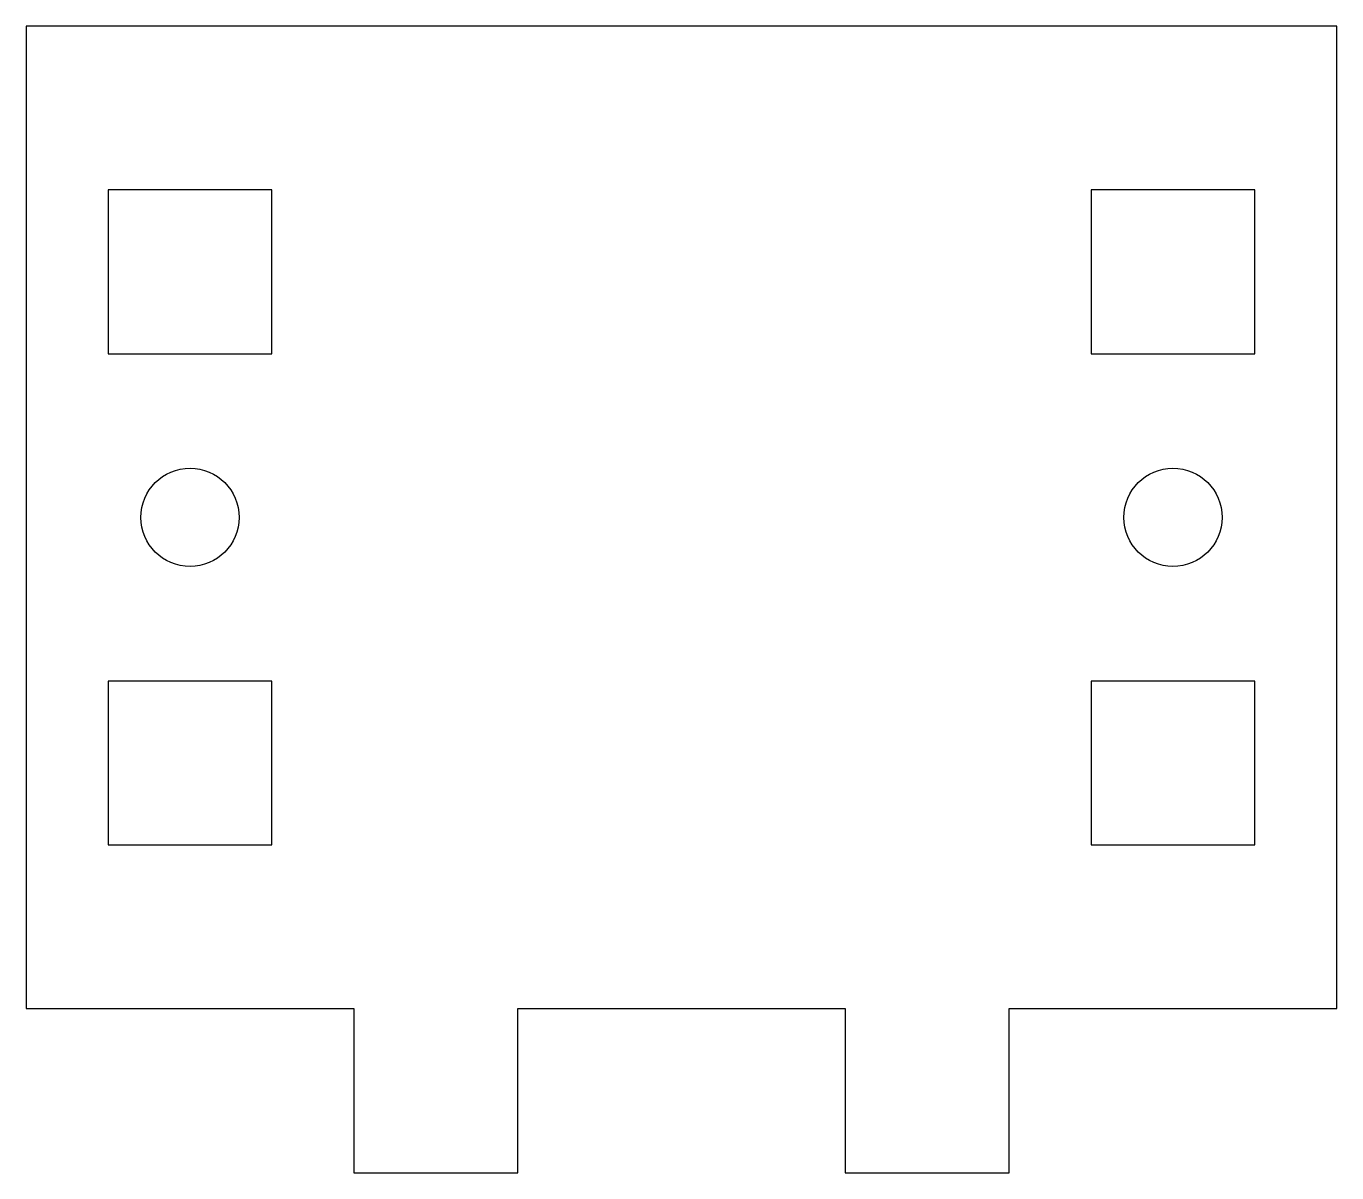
# Model space of a CAD drawing. Header units: millimetres. Extents: x -25 to 15, y 0 to 35.
import ezdxf

# ---------------------------------------------------------------- set-up
doc = ezdxf.new("R2010")
doc.units = ezdxf.units.MM

msp = doc.modelspace()

# ---------------------------------------------------------------- linework, layer by layer
at = {"color": 7, "linetype": 'Continuous', "lineweight": 25}
for p, q in [((-25, 35.015), (-25, 5.015)), ((15, 35.015), (-25, 35.015)), ((15, 5.015), (15, 35.015)), ((-22.5, 30.015), (-22.5, 25.015)), ((-17.5, 30.015), (-22.5, 30.015)), ((-17.5, 25.015), (-17.5, 30.015)), ((7.5, 30.015), (7.5, 25.015)), ((12.5, 30.015), (7.5, 30.015)), ((12.5, 25.015), (12.5, 30.015)), ((-22.5, 25.015), (-17.5, 25.015)), ((7.5, 25.015), (12.5, 25.015)), ((-17.5, 15.015), (-22.5, 15.015)), ((-22.5, 15.015), (-22.5, 10.015)), ((-17.5, 10.015), (-17.5, 15.015)), ((12.5, 15.015), (7.5, 15.015)), ((7.5, 15.015), (7.5, 10.015)), ((12.5, 10.015), (12.5, 15.015)), ((-22.5, 10.015), (-17.5, 10.015)), ((7.5, 10.015), (12.5, 10.015)), ((-25, 5.015), (-15, 5.015)), ((-15, 5.015), (-15, 0)), ((-10, 5.015), (0, 5.015)), ((-10, 0), (-10, 5.015)), ((0, 5.015), (0, 0)), ((5, 5.015), (15, 5.015)), ((5, 0), (5, 5.015)), ((-15, 0), (-10, 0)), ((0, 0), (5, 0))]:
    msp.add_line(p, q, dxfattribs=at)
for centre in [(-20, 20.015), (10, 20.015)]:
    msp.add_circle(centre, 1.5, dxfattribs=at)

doc.saveas('drawing.dxf')
